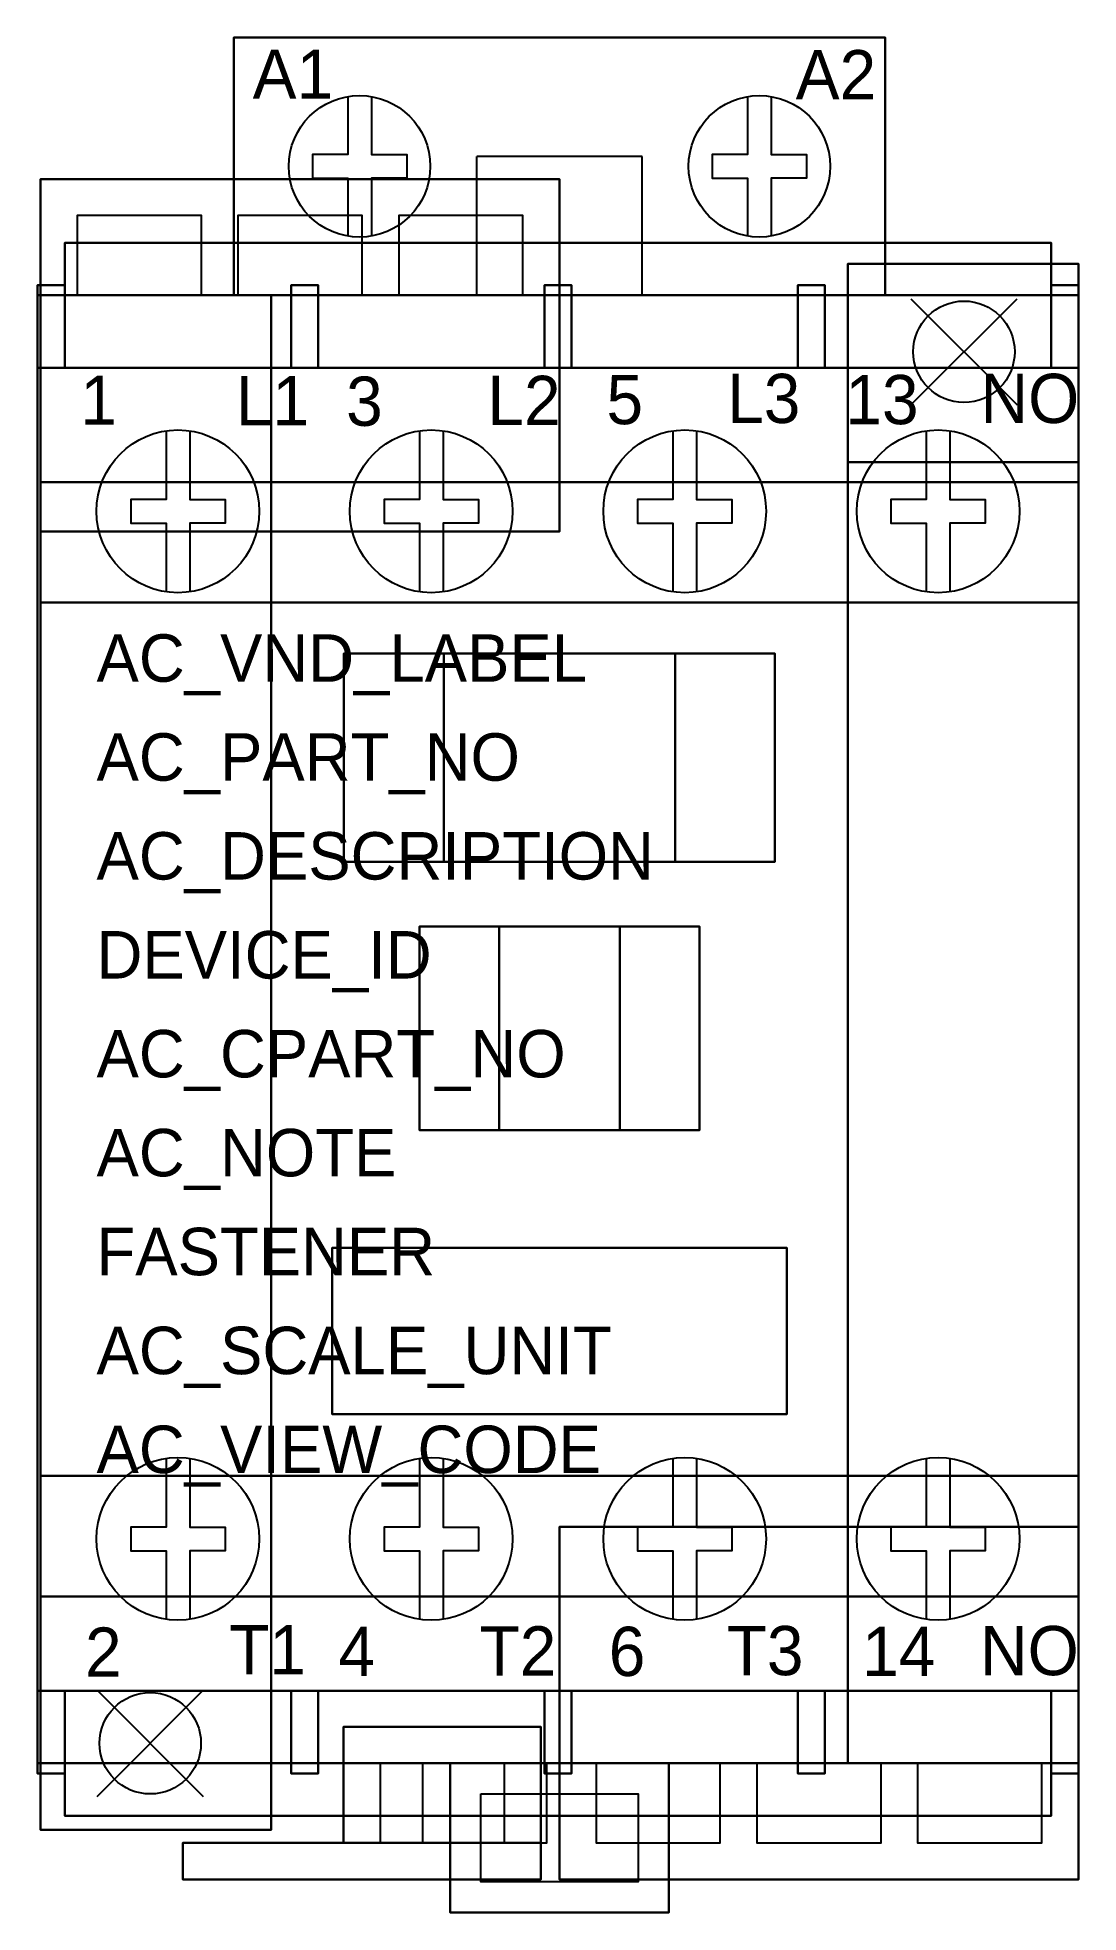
# Model space of a CAD drawing. Extents: x 0 to 1.77, y -2.22 to 0.96.
import ezdxf

# ---------------------------------------------------------------- set-up
doc = ezdxf.new("R2010")
doc.units = 0
doc.header["$MEASUREMENT"] = 0
doc.header["$PDMODE"] = 3
doc.header["$PDSIZE"] = 0.09
doc.layers.get('0').update_dxf_attribs({"linetype": 'CONTINUOUS'})
doc.layers.add('ATTRIBUTES', color=7, linetype='CONTINUOUS')
doc.layers.add('DIMS-MTG-HOLES', color=1, linetype='CONTINUOUS')

msp = doc.modelspace()

# ---------------------------------------------------------------- linework, layer by layer
for p, q in [((0.3877, 0.9585, 1.839), (0.3877, 0.9585, 1.639)), ((0.7047, 0.9585, 1.639), (0.3877, 0.9585, 1.639)), ((0.7047, 0.9585, 1.839), (0.3877, 0.9585, 1.839)), ((0.7047, 0.9585, 1.839), (0.7047, 0.9585, 1.639)), ((1.0657, 0.9585, 1.639), (1.3827, 0.9585, 1.639)), ((1.0657, 0.9585, 1.839), (1.3827, 0.9585, 1.839)), ((1.0657, 0.9585, 1.839), (1.0657, 0.9585, 1.639)), ((1.3827, 0.9585, 1.839), (1.3827, 0.9585, 1.639)), ((0.7452, 0.5215, 2.06), (0.7452, 0.7565, 2.06)), ((1.0252, 0.7565, 2.06), (0.7452, 0.7565, 2.06)), ((1.0252, 0.5215, 2.06), (1.0252, 0.7565, 2.06)), ((0.2779, 0.5215), (0.0672, 0.5215)), ((0.5505, 0.5215), (0.3399, 0.5215)), ((0.8232, 0.5215), (0.6125, 0.5215)), ((0.0462, 0.3985, 2.646), (0.43, 0.3985, 2.646)), ((0.476, 0.3985, 2.646), (0.8597, 0.3985, 2.646)), ((0.9057, 0.3985, 2.646), (1.2895, 0.3985, 2.646)), ((1.3355, 0.3985, 2.646), (1.7192, 0.3985, 2.646)), ((1.7652, -0.6295, 0.517), (1.7652, -0.8515, 0.517)), ((1.7652, -0.6295, 0.517), (1.7652, -0.6295, 0.187)), ((0, -0.8065, 1.8785), (0, -0.6405, 1.8785)), ((0, -0.8065, 2.0685), (0, -0.6405, 2.0685)), ((1.7652, -0.8065, 1.8785), (1.7652, -0.6405, 1.8785)), ((1.7654, -0.8065, 1.8785), (1.7654, -0.6405, 1.8785)), ((1.7654, -0.8065, 2.0685), (1.7654, -0.6405, 2.0685)), ((1.7652, -0.8515, 0.517), (1.7652, -0.8515, 0.187)), ((1.7652, -1.5675), (0.8852, -1.5675)), ((1.7652, -1.5675, 0.187), (1.7652, -1.5675)), ((0.0462, -1.8455, 2.646), (0.43, -1.8455, 2.646)), ((0.476, -1.8455, 2.646), (0.8597, -1.8455, 2.646)), ((0.9057, -1.8455, 2.646), (1.2895, -1.8455, 2.646)), ((1.3355, -1.8455, 2.646), (1.7192, -1.8455, 2.646)), ((0.6529, -1.9685), (0.8636, -1.9685)), ((0.6529, -1.9685, 0.187), (0.8636, -1.9685, 0.187)), ((1.1579, -1.9685), (0.9472, -1.9685)), ((1.4305, -1.9685), (1.2199, -1.9685)), ((1.7032, -1.9685), (1.4925, -1.9685))]:
    msp.add_line(p, q)
at = {"extrusion": (-1, 0, 0)}
for p, q in [((0.0002, 0.3985, 3.082), (0.0002, 0.3985, 2.06)), ((0.0002, 0.3985, 3.082), (0.0002, -1.8455, 3.082)), ((0.0002, -1.8455, 3.082), (0.0002, -1.8455, 2.06))]:
    msp.add_line(p, q, dxfattribs=at)
for points, elevation in [([(0.5262, 0.8583), (0.5262, 0.76), (0.4662, 0.76), (0.4662, 0.72), (0.5262, 0.72), (0.5262, 0.6217)], 2.06), ([(0.5662, 0.8583), (0.5662, 0.76), (0.6262, 0.76), (0.6262, 0.72), (0.5662, 0.72), (0.5662, 0.6217)], 2.06), ([(1.2042, 0.8583), (1.2042, 0.76), (1.1442, 0.76), (1.1442, 0.72), (1.2042, 0.72), (1.2042, 0.6217)], 2.06), ([(1.2442, 0.8583), (1.2442, 0.76), (1.3042, 0.76), (1.3042, 0.72), (1.2442, 0.72), (1.2442, 0.6217)], 2.06), ([(0.0002, -1.8455), (0.0002, 0.3985)], 2.06), ([(0.2181, 0.2915), (0.2181, 0.1749), (0.1581, 0.1749), (0.1581, 0.1349), (0.2181, 0.1349), (0.2181, 0.0184)], 3.082), ([(0.2581, 0.2915), (0.2581, 0.1749), (0.3181, 0.1749), (0.3181, 0.1349), (0.2581, 0.1349), (0.2581, 0.0184)], 3.082), ([(0.6478, 0.2915), (0.6478, 0.1749), (0.5878, 0.1749), (0.5878, 0.1349), (0.6478, 0.1349), (0.6478, 0.0184)], 3.082), ([(0.6878, 0.2915), (0.6878, 0.1749), (0.7478, 0.1749), (0.7478, 0.1349), (0.6878, 0.1349), (0.6878, 0.0184)], 3.082), ([(1.0776, 0.2915), (1.0776, 0.1749), (1.0176, 0.1749), (1.0176, 0.1349), (1.0776, 0.1349), (1.0776, 0.0184)], 3.082), ([(1.1176, 0.2915), (1.1176, 0.1749), (1.1776, 0.1749), (1.1776, 0.1349), (1.1176, 0.1349), (1.1176, 0.0184)], 3.082), ([(1.5073, 0.2915), (1.5073, 0.1749), (1.4473, 0.1749), (1.4473, 0.1349), (1.5073, 0.1349), (1.5073, 0.0184)], 3.082), ([(1.5473, 0.2915), (1.5473, 0.1749), (1.6073, 0.1749), (1.6073, 0.1349), (1.5473, 0.1349), (1.5473, 0.0184)], 3.082), ([(0.2181, -1.4513), (0.2181, -1.5679), (0.1581, -1.5679), (0.1581, -1.6079), (0.2181, -1.6079), (0.2181, -1.7244)], 3.082), ([(0.2581, -1.4513), (0.2581, -1.5679), (0.3181, -1.5679), (0.3181, -1.6079), (0.2581, -1.6079), (0.2581, -1.7244)], 3.082), ([(0.6478, -1.4513), (0.6478, -1.5679), (0.5878, -1.5679), (0.5878, -1.6079), (0.6478, -1.6079), (0.6478, -1.7244)], 3.082), ([(0.6878, -1.4513), (0.6878, -1.5679), (0.7478, -1.5679), (0.7478, -1.6079), (0.6878, -1.6079), (0.6878, -1.7244)], 3.082), ([(1.0776, -1.4513), (1.0776, -1.5679), (1.0176, -1.5679), (1.0176, -1.6079), (1.0776, -1.6079), (1.0776, -1.7244)], 3.082), ([(1.1176, -1.4513), (1.1176, -1.5679), (1.1776, -1.5679), (1.1776, -1.6079), (1.1176, -1.6079), (1.1176, -1.7244)], 3.082), ([(1.5073, -1.4513), (1.5073, -1.5679), (1.4473, -1.5679), (1.4473, -1.6079), (1.5073, -1.6079), (1.5073, -1.7244)], 3.082), ([(1.5473, -1.4513), (1.5473, -1.5679), (1.6073, -1.5679), (1.6073, -1.6079), (1.5473, -1.6079), (1.5473, -1.7244)], 3.082)]:
    msp.add_lwpolyline(points, dxfattribs=dict(elevation=elevation))
for elevation in [2.062, 1.388]:
    msp.add_lwpolyline([(0.7517, -2.0205), (1.0187, -2.0205), (1.0187, -2.1695), (0.7517, -2.1695)], close=True, dxfattribs=dict(elevation=elevation))
for points in [[(0.2779, 0.5215, 0.187), (0.2779, 0.6565, 0.187), (0.0672, 0.6565, 0.187), (0.0672, 0.5215, 0.187)], [(0.2779, 0.5215, 0), (0.2779, 0.6565, 0), (0.0672, 0.6565, 0), (0.0672, 0.5215, 0)], [(0.5505, 0.5215, 0.187), (0.5505, 0.6565, 0.187), (0.3399, 0.6565, 0.187), (0.3399, 0.5215, 0.187)], [(0.5505, 0.5215, 0), (0.5505, 0.6565, 0), (0.3399, 0.6565, 0), (0.3399, 0.5215, 0)], [(0.8232, 0.5215, 0.187), (0.8232, 0.6565, 0.187), (0.6125, 0.6565, 0.187), (0.6125, 0.5215, 0.187)], [(0.8232, 0.5215, 0), (0.8232, 0.6565, 0), (0.6125, 0.6565, 0), (0.6125, 0.5215, 0)], [(0.0052, 0.0265, 0.187), (0.0052, 0.0265, 1.057), (0.0052, -0.1285, 1.057), (0.0052, -0.1285, 0.187)], [(1.7652, 0.0265, 0.187), (1.7652, 0.0265, 1.057), (1.7652, -0.1285, 1.057), (1.7652, -0.1285, 0.187)], [(0, -0.6405, 1.592), (0, -0.6405, 2.165), (0, -0.8065, 2.165), (0, -0.8065, 1.592), (0, -0.6405, 1.592)], [(1.7654, -0.6405, 1.592), (1.7654, -0.6405, 2.165), (1.7654, -0.8065, 2.165), (1.7654, -0.8065, 1.592), (1.7654, -0.6405, 1.592)], [(0.0052, -1.3525, 0.187), (0.0052, -1.3525, 1.057), (0.0052, -1.5075, 1.057), (0.0052, -1.5075, 0.187)], [(1.7652, -1.3525, 0.187), (1.7652, -1.3525, 1.057), (1.7652, -1.5075, 1.057), (1.7652, -1.5075, 0.187)], [(0.5811, -1.9685, 0.187), (0.5811, -2.1035, 0.187), (0.7918, -2.1035, 0.187), (0.7918, -1.9685, 0.187)], [(0.6529, -1.9685, 0), (0.6529, -2.1035, 0), (0.8636, -2.1035, 0), (0.8636, -1.9685, 0)], [(0.9472, -1.9685, 0.187), (0.9472, -2.1035, 0.187), (1.1579, -2.1035, 0.187), (1.1579, -1.9685, 0.187)], [(0.9472, -1.9685, 0), (0.9472, -2.1035, 0), (1.1579, -2.1035, 0), (1.1579, -1.9685, 0)], [(1.2199, -1.9685, 0.187), (1.2199, -2.1035, 0.187), (1.4305, -2.1035, 0.187), (1.4305, -1.9685, 0.187)], [(1.2199, -1.9685, 0), (1.2199, -2.1035, 0), (1.4305, -2.1035, 0), (1.4305, -1.9685, 0)], [(1.4925, -1.9685, 0.187), (1.4925, -2.1035, 0.187), (1.7032, -2.1035, 0.187), (1.7032, -1.9685, 0.187)], [(1.4925, -1.9685, 0), (1.4925, -2.1035, 0), (1.7032, -2.1035, 0), (1.7032, -1.9685, 0)]]:
    msp.add_polyline3d(points)
at = {"linetype": 'Continuous'}
for points in [[(0.0002, -1.8455, 2.06), (0.0002, 0.3985, 2.06)], [(0.0002, 0.3985, 2.06), (1.7652, 0.3985, 2.06)], [(0.0002, 0.3985, 2.06), (1.7652, 0.3985, 2.06)], [(0.0002, 0.3985, 3.082), (0.0002, 0.3985, 2.06)], [(1.7652, 0.3985, 3.082), (0.0002, 0.3985, 3.082)], [(1.7652, 0.3985, 2.06), (1.7652, -1.8455, 2.06)], [(1.7652, 0.3985, 3.082), (1.7652, 0.3985, 2.06)], [(1.7652, 0.3985, 2.06), (1.7652, -1.8455, 2.06)], [(1.7652, 0.3985, 3.082), (1.7652, 0.3985, 2.06)], [(1.7652, -1.8455, 3.082), (1.7652, 0.3985, 3.082)], [(1.7652, -1.8455, 2.06), (0.0002, -1.8455, 2.06)], [(0.0002, -1.8455, 3.082), (0.0002, -1.8455, 2.06)], [(1.7652, -1.8455, 2.06), (0.0002, -1.8455, 2.06)], [(0.0002, -1.8455, 3.082), (1.7652, -1.8455, 3.082)], [(1.7652, -1.8455, 3.082), (1.7652, -1.8455, 2.06)], [(1.7652, -1.8455, 3.082), (1.7652, -1.8455, 2.06)]]:
    msp.add_polyline3d(points, dxfattribs=at)
for centre, radius in [((0.5462, 0.74, 2.06), 0.12), ((1.2242, 0.74, 2.06), 0.12), ((1.5712, 0.4255, 0.316), 0.086), ((1.5712, 0.4255), 0.086), ((0.2381, 0.1549, 3.082), 0.138), ((0.6678, 0.1549, 3.082), 0.138), ((1.0976, 0.1549, 3.082), 0.138), ((1.5273, 0.1549, 3.082), 0.138), ((0.2381, -1.5879, 3.082), 0.138), ((0.6678, -1.5879, 3.082), 0.138), ((1.0976, -1.5879, 3.082), 0.138), ((1.5273, -1.5879, 3.082), 0.138), ((0.1912, -1.9345, 0.316), 0.086), ((0.1912, -1.9345), 0.086)]:
    msp.add_circle(centre, radius)
for points in [[(0.0002, -1.8455, 2.06), (0.0002, -1.8455, 2.06), (0.0002, -1.8455, 2.06), (0.0002, 0.3985, 2.06)], [(0.0002, 0.3985, 2.06), (0.0002, -1.8455, 2.06), (1.7652, -1.8455, 2.06), (1.7652, 0.3985, 2.06)], [(1.7652, 0.3985, 3.082), (1.7652, -1.8455, 3.082), (0.0002, -1.8455, 3.082), (0.0002, 0.3985, 3.082)], [(1.7652, 0.3985, 3.082), (1.7652, 0.3985, 3.082), (0.0002, 0.3985, 3.082)], [(1.7652, -1.8455, 2.06), (1.7652, -1.8455, 2.06), (0.0002, -1.8455, 2.06)]]:
    msp.add_3dface(points)
at = {"layer": 'DIMS-MTG-HOLES'}
for p in [(1.5712, 0.4255), (0.1912, -1.9345)]:
    msp.add_point(p, dxfattribs=at)

# ---------------------------------------------------------------- texts
for s, height, p in [('A1', 0.08347, (0.3648, 0.8546, 2.06)), ('A2', 0.08347, (1.2858, 0.8537, 2.06)), ('1', 0.0835, (0.0726, 0.3016, 3.082)), ('L1', 0.08347, (0.3364, 0.3008, 3.082)), ('3', 0.0835, (0.5234, 0.2999, 3.082)), ('L2', 0.08347, (0.763, 0.3013, 3.082)), ('5', 0.0835, (0.9649, 0.3027, 3.082)), ('L3', 0.08347, (1.1696, 0.3047, 3.082)), ('13', 0.08347, (1.3701, 0.3027, 3.082)), ('NO', 0.08347, (1.5993, 0.3047, 3.082)), ('2', 0.0835, (0.0806, -1.8216, 3.082)), ('T1', 0.08347, (0.325, -1.8175, 3.082)), ('4', 0.0835, (0.5103, -1.8204, 3.082)), ('T2', 0.08347, (0.7497, -1.8196, 3.082)), ('6', 0.0835, (0.9688, -1.8204, 3.082)), ('T3', 0.08347, (1.1688, -1.819, 3.082)), ('14', 0.08347, (1.3985, -1.8204, 3.082)), ('NO', 0.08347, (1.5985, -1.819, 3.082))]:
    msp.add_text(s, height=height).set_placement(p)
at = {"layer": 'ATTRIBUTES', "flags": 1}
for tag, p, s, height in [('AC_VND_LABEL', (0.1001, -0.1342), 'SPRECHER+SCHUH', 0.08052), ('AC_PART_NO', (0.1001, -0.302), 'CA7-09, -12, -16, -23*10', 0.08052), ('AC_DESCRIPTION', (0.1001, -0.4697), 'IEC AC CONTACTOR; 9A-23A; 1 N.O.', 0.08052), ('DEVICE_ID', (0.1001, -0.6375), '', 0.0805), ('AC_CPART_NO', (0.1001, -0.8052), '', 0.0805), ('AC_NOTE', (0.1001, -0.973), '', 0.0805), ('FASTENER', (0.1001, -1.1407), '', 0.0805), ('AC_SCALE_UNIT', (0.1001, -1.3085), 'INCH', 0.08052), ('AC_VIEW_CODE', (0.1001, -1.4762), '0', 0.0805)]:
    msp.add_attdef(tag, p, s, height=height, dxfattribs=at)

# ---------------------------------------------------------------- meshes
mesh = msp.add_polymesh((6, 3))
for k, corner in enumerate([(0.3327, 0.9585, 2.06), (0.3327, 0.9585, 1.386), (0.3327, 0.9585, 1.386), (1.4377, 0.9585, 2.06), (1.4377, 0.9585, 1.386), (1.4377, 0.9585, 1.386), (1.4377, 0.5215, 2.06), (1.4377, 0.5215, 1.386), (1.4377, 0.9585, 1.386), (0.3327, 0.5215, 2.06), (0.3327, 0.5215, 1.386), (0.3327, 0.9585, 1.386), (0.3327, 0.5215, 2.06), (0.3327, 0.5215, 2.06), (0.3327, 0.9585, 2.06), (1.4377, 0.5215, 2.06), (1.4377, 0.5215, 2.06), (1.4377, 0.9585, 2.06)]):
    mesh.set_mesh_vertex(divmod(k, 3), corner)
mesh = msp.add_polymesh((6, 3))
for k, corner in enumerate([(0.0052, 0.7185, 0.187), (0.0052, 0.7185), (0.0052, 0.7185), (0.8852, 0.7185, 0.187), (0.8852, 0.7185), (0.8852, 0.7185), (0.8852, 0.1205, 0.187), (0.8852, 0.1205), (0.8852, 0.7185), (0.0052, 0.1205, 0.187), (0.0052, 0.1205), (0.0052, 0.7185), (0.0052, 0.1205, 0.187), (0.0052, 0.1205, 0.187), (0.0052, 0.7185, 0.187), (0.8852, 0.1205, 0.187), (0.8852, 0.1205, 0.187), (0.8852, 0.7185, 0.187)]):
    mesh.set_mesh_vertex(divmod(k, 3), corner)
mesh = msp.add_polymesh((6, 3))
for k, corner in enumerate([(1.7192, 0.6105, 2.319), (1.7192, 0.6105, 2.06), (1.7192, 0.6105, 2.06), (0.0462, 0.6105, 2.319), (0.0462, 0.6105, 2.06), (0.0462, 0.6105, 2.06), (0.0462, 0.3985, 2.319), (0.0462, 0.3985, 2.06), (0.0462, 0.6105, 2.06), (1.7192, 0.3985, 2.319), (1.7192, 0.3985, 2.06), (1.7192, 0.6105, 2.06), (1.7192, 0.3985, 2.319), (1.7192, 0.3985, 2.319), (1.7192, 0.6105, 2.319), (0.0462, 0.3985, 2.319), (0.0462, 0.3985, 2.319), (0.0462, 0.6105, 2.319)]):
    mesh.set_mesh_vertex(divmod(k, 3), corner)
mesh = msp.add_polymesh((6, 3))
for k, corner in enumerate([(1.7652, 0.2385, 0.316), (1.7652, 0.2385), (1.7652, 0.2385), (1.3742, 0.2385, 0.316), (1.3742, 0.2385), (1.3742, 0.2385), (1.3742, 0.5745, 0.316), (1.3742, 0.5745), (1.3742, 0.2385), (1.7652, 0.5745, 0.316), (1.7652, 0.5745), (1.7652, 0.2385), (1.7652, 0.5745, 0.316), (1.7652, 0.5745, 0.316), (1.7652, 0.2385, 0.316), (1.3742, 0.5745, 0.316), (1.3742, 0.5745, 0.316), (1.3742, 0.2385, 0.316)]):
    mesh.set_mesh_vertex(divmod(k, 3), corner)
mesh = msp.add_polymesh((6, 3))
for k, corner in enumerate([(0.0462, 0.5385, 2.929), (0.0462, 0.5385, 2.06), (0.0462, 0.5385, 2.06), (0.0002, 0.5385, 2.929), (0.0002, 0.5385, 2.06), (0.0002, 0.5385, 2.06), (0.0002, 0.3985, 2.929), (0.0002, 0.3985, 2.06), (0.0002, 0.5385, 2.06), (0.0462, 0.3985, 2.929), (0.0462, 0.3985, 2.06), (0.0462, 0.5385, 2.06), (0.0462, 0.3985, 2.929), (0.0462, 0.3985, 2.929), (0.0462, 0.5385, 2.929), (0.0002, 0.3985, 2.929), (0.0002, 0.3985, 2.929), (0.0002, 0.5385, 2.929)]):
    mesh.set_mesh_vertex(divmod(k, 3), corner)
mesh = msp.add_polymesh((6, 3))
for k, corner in enumerate([(1.7652, -1.9685, 2.06), (1.7652, -1.9685, 1.318), (1.7652, -1.9685, 1.318), (0.0002, -1.9685, 2.06), (0.0002, -1.9685, 1.318), (0.0002, -1.9685, 1.318), (0.0002, 0.5215, 2.06), (0.0002, 0.5215, 1.318), (0.0002, -1.9685, 1.318), (1.7652, 0.5215, 2.06), (1.7652, 0.5215, 1.318), (1.7652, -1.9685, 1.318), (1.7652, 0.5215, 2.06), (1.7652, 0.5215, 2.06), (1.7652, -1.9685, 2.06), (0.0002, 0.5215, 2.06), (0.0002, 0.5215, 2.06), (0.0002, -1.9685, 2.06)]):
    mesh.set_mesh_vertex(divmod(k, 3), corner)
mesh = msp.add_polymesh((6, 3))
for k, corner in enumerate([(0.3962, -1.6855, 1.318), (0.3962, -1.6855, 0.187), (0.3962, -1.6855, 0.187), (0.0052, -1.6855, 1.318), (0.0052, -1.6855, 0.187), (0.0052, -1.6855, 0.187), (0.0052, 0.5215, 1.318), (0.0052, 0.5215, 0.187), (0.0052, -1.6855, 0.187), (0.3962, 0.5215, 1.318), (0.3962, 0.5215, 0.187), (0.3962, -1.6855, 0.187), (0.3962, 0.5215, 1.318), (0.3962, 0.5215, 1.318), (0.3962, -1.6855, 1.318), (0.0052, 0.5215, 1.318), (0.0052, 0.5215, 1.318), (0.0052, -1.6855, 1.318)]):
    mesh.set_mesh_vertex(divmod(k, 3), corner)
mesh = msp.add_polymesh((6, 3))
for k, corner in enumerate([(1.3742, -1.9685, 1.318), (1.3742, -1.9685, 0.187), (1.3742, -1.9685, 0.187), (0.3962, -1.9685, 1.318), (0.3962, -1.9685, 0.187), (0.3962, -1.9685, 0.187), (0.3962, 0.5215, 1.318), (0.3962, 0.5215, 0.187), (0.3962, -1.9685, 0.187), (1.3742, 0.5215, 1.318), (1.3742, 0.5215, 0.187), (1.3742, -1.9685, 0.187), (1.3742, 0.5215, 1.318), (1.3742, 0.5215, 1.318), (1.3742, -1.9685, 1.318), (0.3962, 0.5215, 1.318), (0.3962, 0.5215, 1.318), (0.3962, -1.9685, 1.318)]):
    mesh.set_mesh_vertex(divmod(k, 3), corner)
mesh = msp.add_polymesh((6, 3))
for k, corner in enumerate([(0.43, 0.5385, 2.929), (0.43, 0.5385, 2.319), (0.43, 0.5385, 2.319), (0.476, 0.5385, 2.929), (0.476, 0.5385, 2.319), (0.476, 0.5385, 2.319), (0.476, 0.3985, 2.929), (0.476, 0.3985, 2.319), (0.476, 0.5385, 2.319), (0.43, 0.3985, 2.929), (0.43, 0.3985, 2.319), (0.43, 0.5385, 2.319), (0.43, 0.3985, 2.929), (0.43, 0.3985, 2.929), (0.43, 0.5385, 2.929), (0.476, 0.3985, 2.929), (0.476, 0.3985, 2.929), (0.476, 0.5385, 2.929)]):
    mesh.set_mesh_vertex(divmod(k, 3), corner)
mesh = msp.add_polymesh((6, 3))
for k, corner in enumerate([(0.9057, 0.5385, 2.929), (0.9057, 0.5385, 2.319), (0.9057, 0.5385, 2.319), (0.8597, 0.5385, 2.929), (0.8597, 0.5385, 2.319), (0.8597, 0.5385, 2.319), (0.8597, 0.3985, 2.929), (0.8597, 0.3985, 2.319), (0.8597, 0.5385, 2.319), (0.9057, 0.3985, 2.929), (0.9057, 0.3985, 2.319), (0.9057, 0.5385, 2.319), (0.9057, 0.3985, 2.929), (0.9057, 0.3985, 2.929), (0.9057, 0.5385, 2.929), (0.8597, 0.3985, 2.929), (0.8597, 0.3985, 2.929), (0.8597, 0.5385, 2.929)]):
    mesh.set_mesh_vertex(divmod(k, 3), corner)
mesh = msp.add_polymesh((6, 3))
for k, corner in enumerate([(1.3355, 0.5385, 2.929), (1.3355, 0.5385, 2.319), (1.3355, 0.5385, 2.319), (1.2895, 0.5385, 2.929), (1.2895, 0.5385, 2.319), (1.2895, 0.5385, 2.319), (1.2895, 0.3985, 2.929), (1.2895, 0.3985, 2.319), (1.2895, 0.5385, 2.319), (1.3355, 0.3985, 2.929), (1.3355, 0.3985, 2.319), (1.3355, 0.5385, 2.319), (1.3355, 0.3985, 2.929), (1.3355, 0.3985, 2.929), (1.3355, 0.5385, 2.929), (1.2895, 0.3985, 2.929), (1.2895, 0.3985, 2.929), (1.2895, 0.5385, 2.929)]):
    mesh.set_mesh_vertex(divmod(k, 3), corner)
mesh = msp.add_polymesh((6, 3))
for k, corner in enumerate([(1.7652, 0.5385, 2.929), (1.7652, 0.5385, 2.06), (1.7652, 0.5385, 2.06), (1.7192, 0.5385, 2.929), (1.7192, 0.5385, 2.06), (1.7192, 0.5385, 2.06), (1.7192, 0.3985, 2.929), (1.7192, 0.3985, 2.06), (1.7192, 0.5385, 2.06), (1.7652, 0.3985, 2.929), (1.7652, 0.3985, 2.06), (1.7652, 0.5385, 2.06), (1.7652, 0.3985, 2.929), (1.7652, 0.3985, 2.929), (1.7652, 0.5385, 2.929), (1.7192, 0.3985, 2.929), (1.7192, 0.3985, 2.929), (1.7192, 0.5385, 2.929)]):
    mesh.set_mesh_vertex(divmod(k, 3), corner)
mesh = msp.add_polymesh((6, 3))
for k, corner in enumerate([(1.7652, -1.8455, 3.082), (1.7652, -1.8455, 2.06), (1.7652, -1.8455, 2.06), (0.0002, -1.8455, 3.082), (0.0002, -1.8455, 2.06), (0.0002, -1.8455, 2.06), (0.0002, 0.3985, 3.082), (0.0002, 0.3985, 2.06), (0.0002, -1.8455, 2.06), (1.7652, 0.3985, 3.082), (1.7652, 0.3985, 2.06), (1.7652, -1.8455, 2.06), (1.7652, 0.3985, 3.082), (1.7652, 0.3985, 3.082), (1.7652, -1.8455, 3.082), (0.0002, 0.3985, 3.082), (0.0002, 0.3985, 3.082), (0.0002, -1.8455, 3.082)]):
    mesh.set_mesh_vertex(divmod(k, 3), corner)
mesh = msp.add_polymesh((6, 3))
for k, corner in enumerate([(1.7652, -1.9685, 1.318), (1.7652, -1.9685, 0.187), (1.7652, -1.9685, 0.187), (1.3742, -1.9685, 1.318), (1.3742, -1.9685, 0.187), (1.3742, -1.9685, 0.187), (1.3742, 0.2385, 1.318), (1.3742, 0.2385, 0.187), (1.3742, -1.9685, 0.187), (1.7652, 0.2385, 1.318), (1.7652, 0.2385, 0.187), (1.7652, -1.9685, 0.187), (1.7652, 0.2385, 1.318), (1.7652, 0.2385, 1.318), (1.7652, -1.9685, 1.318), (1.3742, 0.2385, 1.318), (1.3742, 0.2385, 1.318), (1.3742, -1.9685, 1.318)]):
    mesh.set_mesh_vertex(divmod(k, 3), corner)
mesh = msp.add_polymesh((6, 3))
for k, corner in enumerate([(1.7652, 0.2045, 0.187), (1.7652, 0.2045), (1.7652, 0.2045), (0.0052, 0.2045, 0.187), (0.0052, 0.2045), (0.0052, 0.2045), (0.0052, 0, 0.187), (0.0052, 0), (0.0052, 0.2045), (1.7652, 0, 0.187), (1.7652, 0), (1.7652, 0.2045), (1.7652, 0, 0.187), (1.7652, 0, 0.187), (1.7652, 0.2045, 0.187), (0.0052, 0, 0.187), (0.0052, 0, 0.187), (0.0052, 0.2045, 0.187)]):
    mesh.set_mesh_vertex(divmod(k, 3), corner)
mesh = msp.add_polymesh((6, 3))
for k, corner in enumerate([(1.2507, -0.4395, 3.116), (1.2507, -0.4395, 3.082), (1.2507, -0.4395, 3.082), (0.5197, -0.4395, 3.116), (0.5197, -0.4395, 3.082), (0.5197, -0.4395, 3.082), (0.5197, -0.0865, 3.116), (0.5197, -0.0865, 3.082), (0.5197, -0.4395, 3.082), (1.2507, -0.0865, 3.116), (1.2507, -0.0865, 3.082), (1.2507, -0.4395, 3.082), (1.2507, -0.0865, 3.116), (1.2507, -0.0865, 3.116), (1.2507, -0.4395, 3.116), (0.5197, -0.0865, 3.116), (0.5197, -0.0865, 3.116), (0.5197, -0.4395, 3.116)]):
    mesh.set_mesh_vertex(divmod(k, 3), corner)
mesh = msp.add_polymesh((6, 3))
for k, corner in enumerate([(0.6892, -0.4395, 3.293), (0.6892, -0.4395, 3.116), (0.6892, -0.4395, 3.116), (0.5197, -0.4395, 3.293), (0.5197, -0.4395, 3.116), (0.5197, -0.4395, 3.116), (0.5197, -0.0865, 3.293), (0.5197, -0.0865, 3.116), (0.5197, -0.4395, 3.116), (0.6892, -0.0865, 3.293), (0.6892, -0.0865, 3.116), (0.6892, -0.4395, 3.116), (0.6892, -0.0865, 3.293), (0.6892, -0.0865, 3.293), (0.6892, -0.4395, 3.293), (0.5197, -0.0865, 3.293), (0.5197, -0.0865, 3.293), (0.5197, -0.4395, 3.293)]):
    mesh.set_mesh_vertex(divmod(k, 3), corner)
mesh = msp.add_polymesh((6, 3))
for k, corner in enumerate([(1.2507, -0.4395, 3.293), (1.2507, -0.4395, 3.116), (1.2507, -0.4395, 3.116), (1.0812, -0.4395, 3.293), (1.0812, -0.4395, 3.116), (1.0812, -0.4395, 3.116), (1.0812, -0.0865, 3.293), (1.0812, -0.0865, 3.116), (1.0812, -0.4395, 3.116), (1.2507, -0.0865, 3.293), (1.2507, -0.0865, 3.116), (1.2507, -0.4395, 3.116), (1.2507, -0.0865, 3.293), (1.2507, -0.0865, 3.293), (1.2507, -0.4395, 3.293), (1.0812, -0.0865, 3.293), (1.0812, -0.0865, 3.293), (1.0812, -0.4395, 3.293)]):
    mesh.set_mesh_vertex(divmod(k, 3), corner)
mesh = msp.add_polymesh((6, 3))
for k, corner in enumerate([(0.7827, -0.8945, 3.332), (0.7827, -0.8945, 3.116), (0.7827, -0.8945, 3.116), (0.6477, -0.8945, 3.332), (0.6477, -0.8945, 3.116), (0.6477, -0.8945, 3.116), (0.6477, -0.5495, 3.332), (0.6477, -0.5495, 3.116), (0.6477, -0.8945, 3.116), (0.7827, -0.5495, 3.332), (0.7827, -0.5495, 3.116), (0.7827, -0.8945, 3.116), (0.7827, -0.5495, 3.332), (0.7827, -0.5495, 3.332), (0.7827, -0.8945, 3.332), (0.6477, -0.5495, 3.332), (0.6477, -0.5495, 3.332), (0.6477, -0.8945, 3.332)]):
    mesh.set_mesh_vertex(divmod(k, 3), corner)
mesh = msp.add_polymesh((6, 3))
for k, corner in enumerate([(1.1227, -0.8945, 3.116), (1.1227, -0.8945, 3.082), (1.1227, -0.8945, 3.082), (0.6477, -0.8945, 3.116), (0.6477, -0.8945, 3.082), (0.6477, -0.8945, 3.082), (0.6477, -0.5495, 3.116), (0.6477, -0.5495, 3.082), (0.6477, -0.8945, 3.082), (1.1227, -0.5495, 3.116), (1.1227, -0.5495, 3.082), (1.1227, -0.8945, 3.082), (1.1227, -0.5495, 3.116), (1.1227, -0.5495, 3.116), (1.1227, -0.8945, 3.116), (0.6477, -0.5495, 3.116), (0.6477, -0.5495, 3.116), (0.6477, -0.8945, 3.116)]):
    mesh.set_mesh_vertex(divmod(k, 3), corner)
mesh = msp.add_polymesh((6, 3))
for k, corner in enumerate([(1.1227, -0.8945, 3.332), (1.1227, -0.8945, 3.116), (1.1227, -0.8945, 3.116), (0.9877, -0.8945, 3.332), (0.9877, -0.8945, 3.116), (0.9877, -0.8945, 3.116), (0.9877, -0.5495, 3.332), (0.9877, -0.5495, 3.116), (0.9877, -0.8945, 3.116), (1.1227, -0.5495, 3.332), (1.1227, -0.5495, 3.116), (1.1227, -0.8945, 3.116), (1.1227, -0.5495, 3.332), (1.1227, -0.5495, 3.332), (1.1227, -0.8945, 3.332), (0.9877, -0.5495, 3.332), (0.9877, -0.5495, 3.332), (0.9877, -0.8945, 3.332)]):
    mesh.set_mesh_vertex(divmod(k, 3), corner)
mesh = msp.add_polymesh((6, 3))
for k, corner in enumerate([(1.2707, -1.3765, 3.282), (1.2707, -1.3765, 3.082), (1.2707, -1.3765, 3.082), (0.4997, -1.3765, 3.282), (0.4997, -1.3765, 3.082), (0.4997, -1.3765, 3.082), (0.4997, -1.0945, 3.282), (0.4997, -1.0945, 3.082), (0.4997, -1.3765, 3.082), (1.2707, -1.0945, 3.282), (1.2707, -1.0945, 3.082), (1.2707, -1.3765, 3.082), (1.2707, -1.0945, 3.282), (1.2707, -1.0945, 3.282), (1.2707, -1.3765, 3.282), (0.4997, -1.0945, 3.282), (0.4997, -1.0945, 3.282), (0.4997, -1.3765, 3.282)]):
    mesh.set_mesh_vertex(divmod(k, 3), corner)
mesh = msp.add_polymesh((6, 3))
for k, corner in enumerate([(1.7652, -1.6855, 0.187), (1.7652, -1.6855), (1.7652, -1.6855), (0.0052, -1.6855, 0.187), (0.0052, -1.6855), (0.0052, -1.6855), (0.0052, -1.481, 0.187), (0.0052, -1.481), (0.0052, -1.6855), (1.7652, -1.481, 0.187), (1.7652, -1.481), (1.7652, -1.6855), (1.7652, -1.481, 0.187), (1.7652, -1.481, 0.187), (1.7652, -1.6855, 0.187), (0.0052, -1.481, 0.187), (0.0052, -1.481, 0.187), (0.0052, -1.6855, 0.187)]):
    mesh.set_mesh_vertex(divmod(k, 3), corner)
mesh = msp.add_polymesh((6, 3))
for k, corner in enumerate([(0.8852, -1.5675, 0.187), (0.8852, -1.5675), (0.8852, -1.5675), (1.7652, -1.5675, 0.187), (1.7652, -1.5675), (1.7652, -1.5675), (1.7652, -2.1655, 0.187), (1.7652, -2.1655), (1.7652, -1.5675), (0.8852, -2.1655, 0.187), (0.8852, -2.1655), (0.8852, -1.5675), (0.8852, -2.1655, 0.187), (0.8852, -2.1655, 0.187), (0.8852, -1.5675, 0.187), (1.7652, -2.1655, 0.187), (1.7652, -2.1655, 0.187), (1.7652, -1.5675, 0.187)]):
    mesh.set_mesh_vertex(divmod(k, 3), corner)
mesh = msp.add_polymesh((6, 3))
for k, corner in enumerate([(0.3962, -2.0815, 0.316), (0.3962, -2.0815), (0.3962, -2.0815), (0.0052, -2.0815, 0.316), (0.0052, -2.0815), (0.0052, -2.0815), (0.0052, -1.6855, 0.316), (0.0052, -1.6855), (0.0052, -2.0815), (0.3962, -1.6855, 0.316), (0.3962, -1.6855), (0.3962, -2.0815), (0.3962, -1.6855, 0.316), (0.3962, -1.6855, 0.316), (0.3962, -2.0815, 0.316), (0.0052, -1.6855, 0.316), (0.0052, -1.6855, 0.316), (0.0052, -2.0815, 0.316)]):
    mesh.set_mesh_vertex(divmod(k, 3), corner)
mesh = msp.add_polymesh((6, 3))
for k, corner in enumerate([(0.0462, -1.9855, 2.929), (0.0462, -1.9855, 2.06), (0.0462, -1.9855, 2.06), (0.0002, -1.9855, 2.929), (0.0002, -1.9855, 2.06), (0.0002, -1.9855, 2.06), (0.0002, -1.8455, 2.929), (0.0002, -1.8455, 2.06), (0.0002, -1.9855, 2.06), (0.0462, -1.8455, 2.929), (0.0462, -1.8455, 2.06), (0.0462, -1.9855, 2.06), (0.0462, -1.8455, 2.929), (0.0462, -1.8455, 2.929), (0.0462, -1.9855, 2.929), (0.0002, -1.8455, 2.929), (0.0002, -1.8455, 2.929), (0.0002, -1.9855, 2.929)]):
    mesh.set_mesh_vertex(divmod(k, 3), corner)
mesh = msp.add_polymesh((6, 3))
for k, corner in enumerate([(1.7192, -2.0575, 2.319), (1.7192, -2.0575, 2.06), (1.7192, -2.0575, 2.06), (0.0462, -2.0575, 2.319), (0.0462, -2.0575, 2.06), (0.0462, -2.0575, 2.06), (0.0462, -1.8455, 2.319), (0.0462, -1.8455, 2.06), (0.0462, -2.0575, 2.06), (1.7192, -1.8455, 2.319), (1.7192, -1.8455, 2.06), (1.7192, -2.0575, 2.06), (1.7192, -1.8455, 2.319), (1.7192, -1.8455, 2.319), (1.7192, -2.0575, 2.319), (0.0462, -1.8455, 2.319), (0.0462, -1.8455, 2.319), (0.0462, -2.0575, 2.319)]):
    mesh.set_mesh_vertex(divmod(k, 3), corner)
mesh = msp.add_polymesh((6, 3))
for k, corner in enumerate([(0.43, -1.9855, 2.929), (0.43, -1.9855, 2.319), (0.43, -1.9855, 2.319), (0.476, -1.9855, 2.929), (0.476, -1.9855, 2.319), (0.476, -1.9855, 2.319), (0.476, -1.8455, 2.929), (0.476, -1.8455, 2.319), (0.476, -1.9855, 2.319), (0.43, -1.8455, 2.929), (0.43, -1.8455, 2.319), (0.43, -1.9855, 2.319), (0.43, -1.8455, 2.929), (0.43, -1.8455, 2.929), (0.43, -1.9855, 2.929), (0.476, -1.8455, 2.929), (0.476, -1.8455, 2.929), (0.476, -1.9855, 2.929)]):
    mesh.set_mesh_vertex(divmod(k, 3), corner)
mesh = msp.add_polymesh((6, 3))
for k, corner in enumerate([(0.9057, -1.9855, 2.929), (0.9057, -1.9855, 2.319), (0.9057, -1.9855, 2.319), (0.8597, -1.9855, 2.929), (0.8597, -1.9855, 2.319), (0.8597, -1.9855, 2.319), (0.8597, -1.8455, 2.929), (0.8597, -1.8455, 2.319), (0.8597, -1.9855, 2.319), (0.9057, -1.8455, 2.929), (0.9057, -1.8455, 2.319), (0.9057, -1.9855, 2.319), (0.9057, -1.8455, 2.929), (0.9057, -1.8455, 2.929), (0.9057, -1.9855, 2.929), (0.8597, -1.8455, 2.929), (0.8597, -1.8455, 2.929), (0.8597, -1.9855, 2.929)]):
    mesh.set_mesh_vertex(divmod(k, 3), corner)
mesh = msp.add_polymesh((6, 3))
for k, corner in enumerate([(1.3355, -1.9855, 2.929), (1.3355, -1.9855, 2.319), (1.3355, -1.9855, 2.319), (1.2895, -1.9855, 2.929), (1.2895, -1.9855, 2.319), (1.2895, -1.9855, 2.319), (1.2895, -1.8455, 2.929), (1.2895, -1.8455, 2.319), (1.2895, -1.9855, 2.319), (1.3355, -1.8455, 2.929), (1.3355, -1.8455, 2.319), (1.3355, -1.9855, 2.319), (1.3355, -1.8455, 2.929), (1.3355, -1.8455, 2.929), (1.3355, -1.9855, 2.929), (1.2895, -1.8455, 2.929), (1.2895, -1.8455, 2.929), (1.2895, -1.9855, 2.929)]):
    mesh.set_mesh_vertex(divmod(k, 3), corner)
mesh = msp.add_polymesh((6, 3))
for k, corner in enumerate([(1.7652, -1.9855, 2.929), (1.7652, -1.9855, 2.06), (1.7652, -1.9855, 2.06), (1.7192, -1.9855, 2.929), (1.7192, -1.9855, 2.06), (1.7192, -1.9855, 2.06), (1.7192, -1.8455, 2.929), (1.7192, -1.8455, 2.06), (1.7192, -1.9855, 2.06), (1.7652, -1.8455, 2.929), (1.7652, -1.8455, 2.06), (1.7652, -1.9855, 2.06), (1.7652, -1.8455, 2.929), (1.7652, -1.8455, 2.929), (1.7652, -1.9855, 2.929), (1.7192, -1.8455, 2.929), (1.7192, -1.8455, 2.929), (1.7192, -1.9855, 2.929)]):
    mesh.set_mesh_vertex(divmod(k, 3), corner)
mesh = msp.add_polymesh((6, 3))
for k, corner in enumerate([(0.8538, -2.1035, 0.187), (0.8538, -2.1035), (0.8538, -2.1035), (0.5191, -2.1035, 0.187), (0.5191, -2.1035), (0.5191, -2.1035), (0.5191, -1.9065, 0.187), (0.5191, -1.9065), (0.5191, -2.1035), (0.8538, -1.9065, 0.187), (0.8538, -1.9065), (0.8538, -2.1035), (0.8538, -1.9065, 0.187), (0.8538, -1.9065, 0.187), (0.8538, -2.1035, 0.187), (0.5191, -1.9065, 0.187), (0.5191, -1.9065, 0.187), (0.5191, -2.1035, 0.187)]):
    mesh.set_mesh_vertex(divmod(k, 3), corner)
mesh = msp.add_polymesh((6, 3))
for k, corner in enumerate([(1.0707, -2.2215, 2.06), (1.0707, -2.2215, 1.386), (1.0707, -2.2215, 1.386), (0.6997, -2.2215, 2.06), (0.6997, -2.2215, 1.386), (0.6997, -2.2215, 1.386), (0.6997, -1.9685, 2.06), (0.6997, -1.9685, 1.386), (0.6997, -2.2215, 1.386), (1.0707, -1.9685, 2.06), (1.0707, -1.9685, 1.386), (1.0707, -2.2215, 1.386), (1.0707, -1.9685, 2.06), (1.0707, -1.9685, 2.06), (1.0707, -2.2215, 2.06), (0.6997, -1.9685, 2.06), (0.6997, -1.9685, 2.06), (0.6997, -2.2215, 2.06)]):
    mesh.set_mesh_vertex(divmod(k, 3), corner)
mesh = msp.add_polymesh((6, 3))
for k, corner in enumerate([(0.8538, -2.1655, 0.187), (0.8538, -2.1655), (0.8538, -2.1655), (0.2465, -2.1655, 0.187), (0.2465, -2.1655), (0.2465, -2.1655), (0.2465, -2.1035, 0.187), (0.2465, -2.1035), (0.2465, -2.1655), (0.8538, -2.1035, 0.187), (0.8538, -2.1035), (0.8538, -2.1655), (0.8538, -2.1035, 0.187), (0.8538, -2.1035, 0.187), (0.8538, -2.1655, 0.187), (0.2465, -2.1035, 0.187), (0.2465, -2.1035, 0.187), (0.2465, -2.1655, 0.187)]):
    mesh.set_mesh_vertex(divmod(k, 3), corner)

doc.saveas('drawing.dxf')
